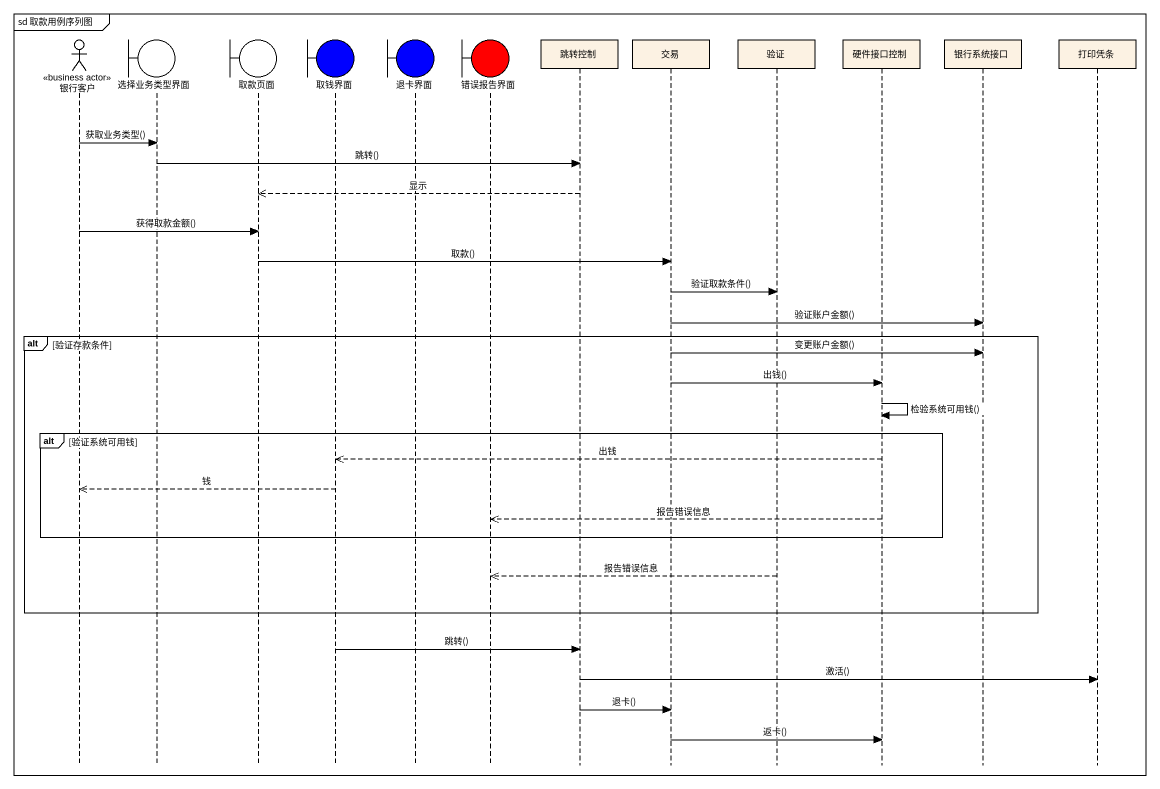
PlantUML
@startuml
mainframe sd 取款用例序列图
hide footbox
actor 银行客户 <<business actor>>
boundary 选择业务类型界面
boundary 取款页面
boundary 取钱界面 #0000FF
boundary 退卡界面 #0000FF
boundary 错误报告界面 #FF0000
participant 跳转控制
participant 交易
participant 验证
participant 硬件接口控制
participant 银行系统接口
participant 打印凭条

银行客户 -> 选择业务类型界面 : 获取业务类型()
选择业务类型界面 -> 跳转控制 : 跳转()
跳转控制 -->> 取款页面 : 显示
银行客户 -> 取款页面 : 获得取款金额()
取款页面 -> 交易 : 取款()
交易 -> 验证 : 验证取款条件()
交易 -> 银行系统接口 : 验证账户金额()
alt 验证存款条件
  交易 -> 银行系统接口 : 变更账户金额()
  交易 -> 硬件接口控制 : 出钱()
  硬件接口控制 -> 硬件接口控制 : 检验系统可用钱()
  alt 验证系统可用钱
    硬件接口控制 -->> 取钱界面 : 出钱
    取钱界面 -->> 银行客户 : 钱
    硬件接口控制 -->> 错误报告界面 : 报告错误信息
  end
  验证 -->> 错误报告界面 : 报告错误信息
end
取钱界面 -> 跳转控制 : 跳转()
跳转控制 -> 打印凭条 : 激活()
跳转控制 -> 交易 : 退卡()
交易 -> 硬件接口控制 : 返卡()
@enduml
